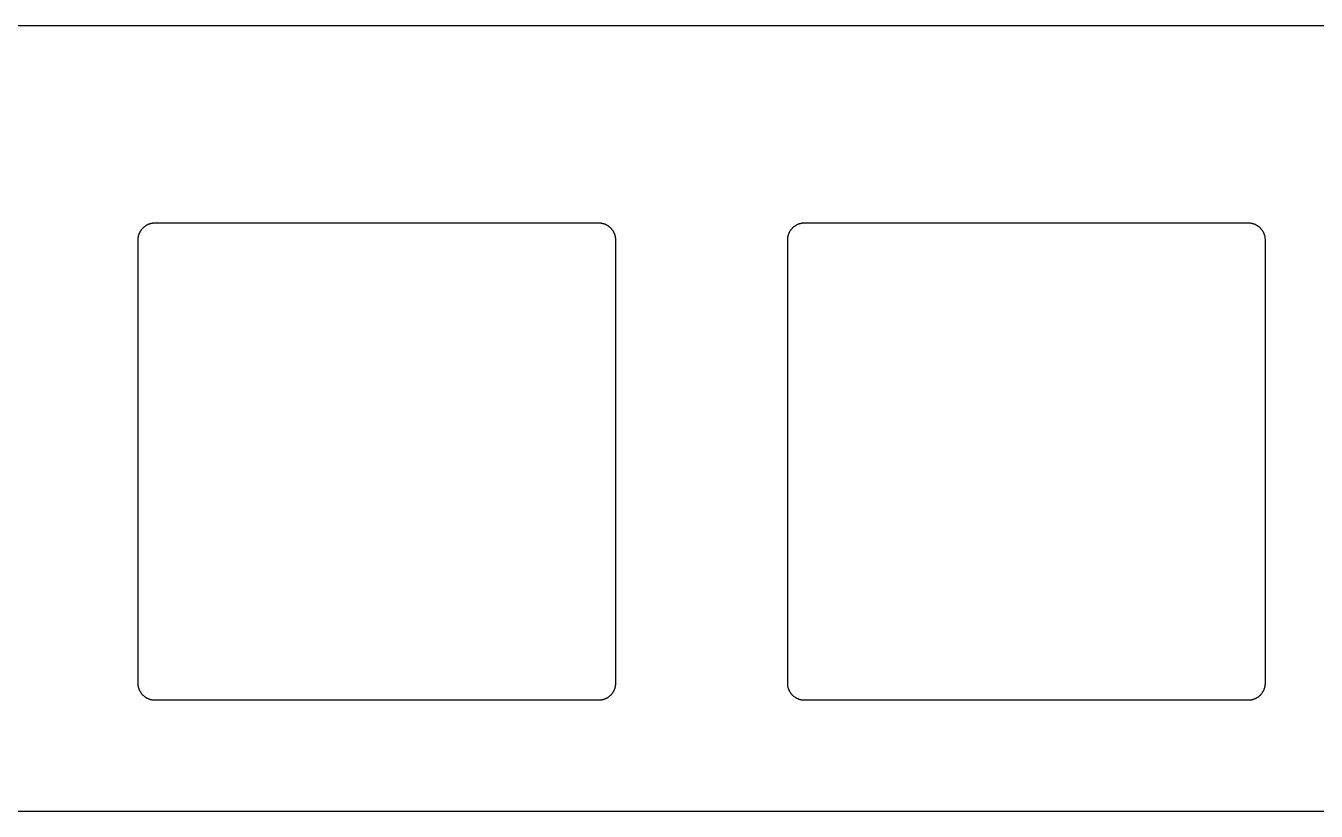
# Model space of a CAD drawing. Header units: millimetres. Extents: x 1057 to 1343, y -204 to -96.
# Drawn here: x 1170.66 to 1208.5, y -122.15 to -99.13 of the extents above; entities that cross this region are included whole.
import ezdxf

# ---------------------------------------------------------------- set-up
doc = ezdxf.new("R2010")
doc.units = ezdxf.units.MM
doc.layers.add('Layer 01', color=18, linetype='Continuous', true_color=0x000000)

msp = doc.modelspace()

# ---------------------------------------------------------------- linework, layer by layer
at = {"layer": 'Layer 01', "color": 0}
for p, q in [((1276.694, -99.125, 1.5), (1123.306, -99.125, 1.5)), ((1173.985, -105.216, 1.5), (1173.99, -105.204, 1.5)), ((1173.99, -105.204, 1.5), (1173.995, -105.193, 1.5)), ((1173.995, -105.193, 1.5), (1174, -105.182, 1.5)), ((1174, -105.182, 1.5), (1174.006, -105.17, 1.5)), ((1174.006, -105.17, 1.5), (1174.012, -105.159, 1.5)), ((1174.012, -105.159, 1.5), (1174.018, -105.148, 1.5)), ((1174.018, -105.148, 1.5), (1174.025, -105.137, 1.5)), ((1174.025, -105.137, 1.5), (1174.032, -105.126, 1.5)), ((1174.032, -105.126, 1.5), (1174.039, -105.116, 1.5)), ((1174.039, -105.116, 1.5), (1174.046, -105.105, 1.5)), ((1174.046, -105.105, 1.5), (1174.054, -105.095, 1.5)), ((1174.054, -105.095, 1.5), (1174.062, -105.085, 1.5)), ((1174.062, -105.085, 1.5), (1174.07, -105.075, 1.5)), ((1174.07, -105.075, 1.5), (1174.079, -105.065, 1.5)), ((1174.079, -105.065, 1.5), (1174.087, -105.056, 1.5)), ((1174.087, -105.056, 1.5), (1174.096, -105.046, 1.5)), ((1174.096, -105.046, 1.5), (1174.106, -105.037, 1.5)), ((1174.106, -105.037, 1.5), (1174.115, -105.029, 1.5)), ((1174.115, -105.029, 1.5), (1174.125, -105.02, 1.5)), ((1174.125, -105.02, 1.5), (1174.135, -105.012, 1.5)), ((1174.135, -105.012, 1.5), (1174.145, -105.004, 1.5)), ((1174.145, -105.004, 1.5), (1174.155, -104.996, 1.5)), ((1174.155, -104.996, 1.5), (1174.166, -104.989, 1.5)), ((1174.166, -104.989, 1.5), (1174.176, -104.982, 1.5)), ((1174.176, -104.982, 1.5), (1174.187, -104.975, 1.5)), ((1174.187, -104.975, 1.5), (1174.198, -104.968, 1.5)), ((1174.198, -104.968, 1.5), (1174.209, -104.962, 1.5)), ((1174.209, -104.962, 1.5), (1174.22, -104.956, 1.5)), ((1174.22, -104.956, 1.5), (1174.232, -104.95, 1.5)), ((1174.232, -104.95, 1.5), (1174.243, -104.945, 1.5)), ((1174.243, -104.945, 1.5), (1174.254, -104.94, 1.5)), ((1174.254, -104.94, 1.5), (1174.266, -104.935, 1.5)), ((1174.266, -104.935, 1.5), (1174.278, -104.931, 1.5)), ((1174.278, -104.931, 1.5), (1174.289, -104.927, 1.5)), ((1174.289, -104.927, 1.5), (1174.301, -104.923, 1.5)), ((1174.301, -104.923, 1.5), (1174.312, -104.919, 1.5)), ((1174.312, -104.919, 1.5), (1174.324, -104.916, 1.5)), ((1174.324, -104.916, 1.5), (1174.336, -104.913, 1.5)), ((1174.336, -104.913, 1.5), (1174.347, -104.911, 1.5)), ((1174.347, -104.911, 1.5), (1174.359, -104.908, 1.5)), ((1174.359, -104.908, 1.5), (1174.371, -104.906, 1.5)), ((1174.371, -104.906, 1.5), (1174.382, -104.905, 1.5)), ((1174.382, -104.905, 1.5), (1174.394, -104.903, 1.5)), ((1174.394, -104.903, 1.5), (1174.405, -104.902, 1.5)), ((1174.405, -104.902, 1.5), (1174.416, -104.901, 1.5)), ((1174.416, -104.901, 1.5), (1174.428, -104.9, 1.5)), ((1174.428, -104.9, 1.5), (1174.439, -104.9, 1.5)), ((1174.439, -104.9, 1.5), (1174.45, -104.9, 1.5)), ((1174.45, -104.9, 1.5), (1187.45, -104.9, 1.5)), ((1187.45, -104.9, 1.5), (1187.461, -104.9, 1.5)), ((1187.461, -104.9, 1.5), (1187.472, -104.9, 1.5)), ((1187.472, -104.9, 1.5), (1187.484, -104.901, 1.5)), ((1187.484, -104.901, 1.5), (1187.495, -104.902, 1.5)), ((1187.495, -104.902, 1.5), (1187.506, -104.903, 1.5)), ((1187.506, -104.903, 1.5), (1187.518, -104.905, 1.5)), ((1187.518, -104.905, 1.5), (1187.529, -104.906, 1.5)), ((1187.529, -104.906, 1.5), (1187.541, -104.908, 1.5)), ((1187.541, -104.908, 1.5), (1187.553, -104.911, 1.5)), ((1187.553, -104.911, 1.5), (1187.564, -104.913, 1.5)), ((1187.564, -104.913, 1.5), (1187.576, -104.916, 1.5)), ((1187.576, -104.916, 1.5), (1187.588, -104.919, 1.5)), ((1187.588, -104.919, 1.5), (1187.599, -104.923, 1.5)), ((1187.599, -104.923, 1.5), (1187.611, -104.927, 1.5)), ((1187.611, -104.927, 1.5), (1187.622, -104.931, 1.5)), ((1187.622, -104.931, 1.5), (1187.634, -104.935, 1.5)), ((1187.634, -104.935, 1.5), (1187.646, -104.94, 1.5)), ((1187.646, -104.94, 1.5), (1187.657, -104.945, 1.5)), ((1187.657, -104.945, 1.5), (1187.668, -104.95, 1.5)), ((1187.668, -104.95, 1.5), (1187.68, -104.956, 1.5)), ((1187.68, -104.956, 1.5), (1187.691, -104.962, 1.5)), ((1187.691, -104.962, 1.5), (1187.702, -104.968, 1.5)), ((1187.702, -104.968, 1.5), (1187.713, -104.975, 1.5)), ((1187.713, -104.975, 1.5), (1187.724, -104.982, 1.5)), ((1187.724, -104.982, 1.5), (1187.734, -104.989, 1.5)), ((1187.734, -104.989, 1.5), (1187.745, -104.996, 1.5)), ((1187.745, -104.996, 1.5), (1187.755, -105.004, 1.5)), ((1187.755, -105.004, 1.5), (1187.765, -105.012, 1.5)), ((1187.765, -105.012, 1.5), (1187.775, -105.02, 1.5)), ((1187.775, -105.02, 1.5), (1187.785, -105.029, 1.5)), ((1187.785, -105.029, 1.5), (1187.794, -105.037, 1.5)), ((1187.794, -105.037, 1.5), (1187.804, -105.046, 1.5)), ((1187.804, -105.046, 1.5), (1187.813, -105.056, 1.5)), ((1187.813, -105.056, 1.5), (1187.821, -105.065, 1.5)), ((1187.821, -105.065, 1.5), (1187.83, -105.075, 1.5)), ((1187.83, -105.075, 1.5), (1187.838, -105.085, 1.5)), ((1187.838, -105.085, 1.5), (1187.846, -105.095, 1.5)), ((1187.846, -105.095, 1.5), (1187.854, -105.105, 1.5)), ((1187.854, -105.105, 1.5), (1187.861, -105.116, 1.5)), ((1187.861, -105.116, 1.5), (1187.868, -105.126, 1.5)), ((1187.868, -105.126, 1.5), (1187.875, -105.137, 1.5)), ((1187.875, -105.137, 1.5), (1187.882, -105.148, 1.5)), ((1187.882, -105.148, 1.5), (1187.888, -105.159, 1.5)), ((1187.888, -105.159, 1.5), (1187.894, -105.17, 1.5)), ((1187.894, -105.17, 1.5), (1187.9, -105.182, 1.5)), ((1187.9, -105.182, 1.5), (1187.905, -105.193, 1.5)), ((1187.905, -105.193, 1.5), (1187.91, -105.204, 1.5)), ((1187.91, -105.204, 1.5), (1187.915, -105.216, 1.5)), ((1193.035, -105.216, 1.5), (1193.04, -105.204, 1.5)), ((1193.04, -105.204, 1.5), (1193.045, -105.193, 1.5)), ((1193.045, -105.193, 1.5), (1193.05, -105.182, 1.5)), ((1193.05, -105.182, 1.5), (1193.056, -105.17, 1.5)), ((1193.056, -105.17, 1.5), (1193.062, -105.159, 1.5)), ((1193.062, -105.159, 1.5), (1193.068, -105.148, 1.5)), ((1193.068, -105.148, 1.5), (1193.075, -105.137, 1.5)), ((1193.075, -105.137, 1.5), (1193.082, -105.126, 1.5)), ((1193.082, -105.126, 1.5), (1193.089, -105.116, 1.5)), ((1193.089, -105.116, 1.5), (1193.096, -105.105, 1.5)), ((1193.096, -105.105, 1.5), (1193.104, -105.095, 1.5)), ((1193.104, -105.095, 1.5), (1193.112, -105.085, 1.5)), ((1193.112, -105.085, 1.5), (1193.12, -105.075, 1.5)), ((1193.12, -105.075, 1.5), (1193.129, -105.065, 1.5)), ((1193.129, -105.065, 1.5), (1193.137, -105.056, 1.5)), ((1193.137, -105.056, 1.5), (1193.146, -105.046, 1.5)), ((1193.146, -105.046, 1.5), (1193.156, -105.037, 1.5)), ((1193.156, -105.037, 1.5), (1193.165, -105.029, 1.5)), ((1193.165, -105.029, 1.5), (1193.175, -105.02, 1.5)), ((1193.175, -105.02, 1.5), (1193.185, -105.012, 1.5)), ((1193.185, -105.012, 1.5), (1193.195, -105.004, 1.5)), ((1193.195, -105.004, 1.5), (1193.205, -104.996, 1.5)), ((1193.205, -104.996, 1.5), (1193.216, -104.989, 1.5)), ((1193.216, -104.989, 1.5), (1193.226, -104.982, 1.5)), ((1193.226, -104.982, 1.5), (1193.237, -104.975, 1.5)), ((1193.237, -104.975, 1.5), (1193.248, -104.968, 1.5)), ((1193.248, -104.968, 1.5), (1193.259, -104.962, 1.5)), ((1193.259, -104.962, 1.5), (1193.27, -104.956, 1.5)), ((1193.27, -104.956, 1.5), (1193.282, -104.95, 1.5)), ((1193.282, -104.95, 1.5), (1193.293, -104.945, 1.5)), ((1193.293, -104.945, 1.5), (1193.304, -104.94, 1.5)), ((1193.304, -104.94, 1.5), (1193.316, -104.935, 1.5)), ((1193.316, -104.935, 1.5), (1193.328, -104.931, 1.5)), ((1193.328, -104.931, 1.5), (1193.339, -104.927, 1.5)), ((1193.339, -104.927, 1.5), (1193.351, -104.923, 1.5)), ((1193.351, -104.923, 1.5), (1193.362, -104.919, 1.5)), ((1193.362, -104.919, 1.5), (1193.374, -104.916, 1.5)), ((1193.374, -104.916, 1.5), (1193.386, -104.913, 1.5)), ((1193.386, -104.913, 1.5), (1193.397, -104.911, 1.5)), ((1193.397, -104.911, 1.5), (1193.409, -104.908, 1.5)), ((1193.409, -104.908, 1.5), (1193.421, -104.906, 1.5)), ((1193.421, -104.906, 1.5), (1193.432, -104.905, 1.5)), ((1193.432, -104.905, 1.5), (1193.444, -104.903, 1.5)), ((1193.444, -104.903, 1.5), (1193.455, -104.902, 1.5)), ((1193.455, -104.902, 1.5), (1193.466, -104.901, 1.5)), ((1193.466, -104.901, 1.5), (1193.478, -104.9, 1.5)), ((1193.478, -104.9, 1.5), (1193.489, -104.9, 1.5)), ((1193.489, -104.9, 1.5), (1193.5, -104.9, 1.5)), ((1193.5, -104.9, 1.5), (1206.5, -104.9, 1.5)), ((1206.5, -104.9, 1.5), (1206.511, -104.9, 1.5)), ((1206.511, -104.9, 1.5), (1206.522, -104.9, 1.5)), ((1206.522, -104.9, 1.5), (1206.534, -104.901, 1.5)), ((1206.534, -104.901, 1.5), (1206.545, -104.902, 1.5)), ((1206.545, -104.902, 1.5), (1206.556, -104.903, 1.5)), ((1206.556, -104.903, 1.5), (1206.568, -104.905, 1.5)), ((1206.568, -104.905, 1.5), (1206.579, -104.906, 1.5)), ((1206.579, -104.906, 1.5), (1206.591, -104.908, 1.5)), ((1206.591, -104.908, 1.5), (1206.603, -104.911, 1.5)), ((1206.603, -104.911, 1.5), (1206.614, -104.913, 1.5)), ((1206.614, -104.913, 1.5), (1206.626, -104.916, 1.5)), ((1206.626, -104.916, 1.5), (1206.638, -104.919, 1.5)), ((1206.638, -104.919, 1.5), (1206.649, -104.923, 1.5)), ((1206.649, -104.923, 1.5), (1206.661, -104.927, 1.5)), ((1206.661, -104.927, 1.5), (1206.672, -104.931, 1.5)), ((1206.672, -104.931, 1.5), (1206.684, -104.935, 1.5)), ((1206.684, -104.935, 1.5), (1206.696, -104.94, 1.5)), ((1206.696, -104.94, 1.5), (1206.707, -104.945, 1.5)), ((1206.707, -104.945, 1.5), (1206.718, -104.95, 1.5)), ((1206.718, -104.95, 1.5), (1206.73, -104.956, 1.5)), ((1206.73, -104.956, 1.5), (1206.741, -104.962, 1.5)), ((1206.741, -104.962, 1.5), (1206.752, -104.968, 1.5)), ((1206.752, -104.968, 1.5), (1206.763, -104.975, 1.5)), ((1206.763, -104.975, 1.5), (1206.774, -104.982, 1.5)), ((1206.774, -104.982, 1.5), (1206.784, -104.989, 1.5)), ((1206.784, -104.989, 1.5), (1206.795, -104.996, 1.5)), ((1206.795, -104.996, 1.5), (1206.805, -105.004, 1.5)), ((1206.805, -105.004, 1.5), (1206.815, -105.012, 1.5)), ((1206.815, -105.012, 1.5), (1206.825, -105.02, 1.5)), ((1206.825, -105.02, 1.5), (1206.835, -105.029, 1.5)), ((1206.835, -105.029, 1.5), (1206.844, -105.037, 1.5)), ((1206.844, -105.037, 1.5), (1206.854, -105.046, 1.5)), ((1206.854, -105.046, 1.5), (1206.863, -105.056, 1.5)), ((1206.863, -105.056, 1.5), (1206.871, -105.065, 1.5)), ((1206.871, -105.065, 1.5), (1206.88, -105.075, 1.5)), ((1206.88, -105.075, 1.5), (1206.888, -105.085, 1.5)), ((1206.888, -105.085, 1.5), (1206.896, -105.095, 1.5)), ((1206.896, -105.095, 1.5), (1206.904, -105.105, 1.5)), ((1206.904, -105.105, 1.5), (1206.911, -105.116, 1.5)), ((1206.911, -105.116, 1.5), (1206.918, -105.126, 1.5)), ((1206.918, -105.126, 1.5), (1206.925, -105.137, 1.5)), ((1206.925, -105.137, 1.5), (1206.932, -105.148, 1.5)), ((1206.932, -105.148, 1.5), (1206.938, -105.159, 1.5)), ((1206.938, -105.159, 1.5), (1206.944, -105.17, 1.5)), ((1206.944, -105.17, 1.5), (1206.95, -105.182, 1.5)), ((1206.95, -105.182, 1.5), (1206.955, -105.193, 1.5)), ((1206.955, -105.193, 1.5), (1206.96, -105.204, 1.5)), ((1206.96, -105.204, 1.5), (1206.965, -105.216, 1.5)), ((1173.95, -105.378, 1.5), (1173.951, -105.366, 1.5)), ((1173.95, -105.389, 1.5), (1173.95, -105.378, 1.5)), ((1173.95, -105.4, 1.5), (1173.95, -105.389, 1.5)), ((1173.95, -118.4, 1.5), (1173.95, -105.4, 1.5)), ((1173.951, -105.366, 1.5), (1173.952, -105.355, 1.5)), ((1173.952, -105.355, 1.5), (1173.953, -105.344, 1.5)), ((1173.953, -105.344, 1.5), (1173.955, -105.332, 1.5)), ((1173.955, -105.332, 1.5), (1173.956, -105.321, 1.5)), ((1173.956, -105.321, 1.5), (1173.958, -105.309, 1.5)), ((1173.958, -105.309, 1.5), (1173.961, -105.297, 1.5)), ((1173.961, -105.297, 1.5), (1173.963, -105.286, 1.5)), ((1173.963, -105.286, 1.5), (1173.966, -105.274, 1.5)), ((1173.966, -105.274, 1.5), (1173.969, -105.262, 1.5)), ((1173.969, -105.262, 1.5), (1173.973, -105.251, 1.5)), ((1173.973, -105.251, 1.5), (1173.977, -105.239, 1.5)), ((1173.977, -105.239, 1.5), (1173.981, -105.228, 1.5)), ((1173.981, -105.228, 1.5), (1173.985, -105.216, 1.5)), ((1187.915, -105.216, 1.5), (1187.919, -105.228, 1.5)), ((1187.919, -105.228, 1.5), (1187.923, -105.239, 1.5)), ((1187.923, -105.239, 1.5), (1187.927, -105.251, 1.5)), ((1187.927, -105.251, 1.5), (1187.931, -105.262, 1.5)), ((1187.931, -105.262, 1.5), (1187.934, -105.274, 1.5)), ((1187.934, -105.274, 1.5), (1187.937, -105.286, 1.5)), ((1187.937, -105.286, 1.5), (1187.939, -105.297, 1.5)), ((1187.939, -105.297, 1.5), (1187.942, -105.309, 1.5)), ((1187.942, -105.309, 1.5), (1187.944, -105.321, 1.5)), ((1187.944, -105.321, 1.5), (1187.945, -105.332, 1.5)), ((1187.945, -105.332, 1.5), (1187.947, -105.344, 1.5)), ((1187.947, -105.344, 1.5), (1187.948, -105.355, 1.5)), ((1187.948, -105.355, 1.5), (1187.949, -105.366, 1.5)), ((1187.949, -105.366, 1.5), (1187.95, -105.378, 1.5)), ((1187.95, -105.378, 1.5), (1187.95, -105.389, 1.5)), ((1187.95, -105.389, 1.5), (1187.95, -105.4, 1.5)), ((1187.95, -105.4, 1.5), (1187.95, -118.4, 1.5)), ((1193, -105.378, 1.5), (1193.001, -105.366, 1.5)), ((1193, -105.389, 1.5), (1193, -105.378, 1.5)), ((1193, -105.4, 1.5), (1193, -105.389, 1.5)), ((1193, -118.4, 1.5), (1193, -105.4, 1.5)), ((1193.001, -105.366, 1.5), (1193.002, -105.355, 1.5)), ((1193.002, -105.355, 1.5), (1193.003, -105.344, 1.5)), ((1193.003, -105.344, 1.5), (1193.005, -105.332, 1.5)), ((1193.005, -105.332, 1.5), (1193.006, -105.321, 1.5)), ((1193.006, -105.321, 1.5), (1193.008, -105.309, 1.5)), ((1193.008, -105.309, 1.5), (1193.011, -105.297, 1.5)), ((1193.011, -105.297, 1.5), (1193.013, -105.286, 1.5)), ((1193.013, -105.286, 1.5), (1193.016, -105.274, 1.5)), ((1193.016, -105.274, 1.5), (1193.019, -105.262, 1.5)), ((1193.019, -105.262, 1.5), (1193.023, -105.251, 1.5)), ((1193.023, -105.251, 1.5), (1193.027, -105.239, 1.5)), ((1193.027, -105.239, 1.5), (1193.031, -105.228, 1.5)), ((1193.031, -105.228, 1.5), (1193.035, -105.216, 1.5)), ((1206.965, -105.216, 1.5), (1206.969, -105.228, 1.5)), ((1206.969, -105.228, 1.5), (1206.973, -105.239, 1.5)), ((1206.973, -105.239, 1.5), (1206.977, -105.251, 1.5)), ((1206.977, -105.251, 1.5), (1206.981, -105.262, 1.5)), ((1206.981, -105.262, 1.5), (1206.984, -105.274, 1.5)), ((1206.984, -105.274, 1.5), (1206.987, -105.286, 1.5)), ((1206.987, -105.286, 1.5), (1206.989, -105.297, 1.5)), ((1206.989, -105.297, 1.5), (1206.992, -105.309, 1.5)), ((1206.992, -105.309, 1.5), (1206.994, -105.321, 1.5)), ((1206.994, -105.321, 1.5), (1206.995, -105.332, 1.5)), ((1206.995, -105.332, 1.5), (1206.997, -105.344, 1.5)), ((1206.997, -105.344, 1.5), (1206.998, -105.355, 1.5)), ((1206.998, -105.355, 1.5), (1206.999, -105.366, 1.5)), ((1206.999, -105.366, 1.5), (1207, -105.378, 1.5)), ((1207, -105.378, 1.5), (1207, -105.389, 1.5)), ((1207, -105.389, 1.5), (1207, -105.4, 1.5)), ((1207, -105.4, 1.5), (1207, -118.4, 1.5)), ((1173.95, -118.411, 1.5), (1173.95, -118.4, 1.5)), ((1173.95, -118.422, 1.5), (1173.95, -118.411, 1.5)), ((1173.951, -118.434, 1.5), (1173.95, -118.422, 1.5)), ((1173.952, -118.445, 1.5), (1173.951, -118.434, 1.5)), ((1173.953, -118.456, 1.5), (1173.952, -118.445, 1.5)), ((1187.948, -118.445, 1.5), (1187.947, -118.456, 1.5)), ((1187.949, -118.434, 1.5), (1187.948, -118.445, 1.5)), ((1187.95, -118.422, 1.5), (1187.949, -118.434, 1.5)), ((1187.95, -118.4, 1.5), (1187.95, -118.411, 1.5)), ((1187.95, -118.411, 1.5), (1187.95, -118.422, 1.5)), ((1193, -118.411, 1.5), (1193, -118.4, 1.5)), ((1193, -118.422, 1.5), (1193, -118.411, 1.5)), ((1193.001, -118.434, 1.5), (1193, -118.422, 1.5)), ((1193.002, -118.445, 1.5), (1193.001, -118.434, 1.5)), ((1193.003, -118.456, 1.5), (1193.002, -118.445, 1.5)), ((1206.998, -118.445, 1.5), (1206.997, -118.456, 1.5)), ((1206.999, -118.434, 1.5), (1206.998, -118.445, 1.5)), ((1207, -118.422, 1.5), (1206.999, -118.434, 1.5)), ((1207, -118.4, 1.5), (1207, -118.411, 1.5)), ((1207, -118.411, 1.5), (1207, -118.422, 1.5)), ((1173.955, -118.468, 1.5), (1173.953, -118.456, 1.5)), ((1173.956, -118.479, 1.5), (1173.955, -118.468, 1.5)), ((1173.958, -118.491, 1.5), (1173.956, -118.479, 1.5)), ((1173.961, -118.503, 1.5), (1173.958, -118.491, 1.5)), ((1173.963, -118.514, 1.5), (1173.961, -118.503, 1.5)), ((1173.966, -118.526, 1.5), (1173.963, -118.514, 1.5)), ((1173.969, -118.538, 1.5), (1173.966, -118.526, 1.5)), ((1173.973, -118.549, 1.5), (1173.969, -118.538, 1.5)), ((1173.977, -118.561, 1.5), (1173.973, -118.549, 1.5)), ((1173.981, -118.572, 1.5), (1173.977, -118.561, 1.5)), ((1173.985, -118.584, 1.5), (1173.981, -118.572, 1.5)), ((1173.99, -118.596, 1.5), (1173.985, -118.584, 1.5)), ((1173.995, -118.607, 1.5), (1173.99, -118.596, 1.5)), ((1174, -118.618, 1.5), (1173.995, -118.607, 1.5)), ((1174.006, -118.63, 1.5), (1174, -118.618, 1.5)), ((1174.012, -118.641, 1.5), (1174.006, -118.63, 1.5)), ((1174.018, -118.652, 1.5), (1174.012, -118.641, 1.5)), ((1174.025, -118.663, 1.5), (1174.018, -118.652, 1.5)), ((1174.032, -118.674, 1.5), (1174.025, -118.663, 1.5)), ((1174.039, -118.684, 1.5), (1174.032, -118.674, 1.5)), ((1174.046, -118.695, 1.5), (1174.039, -118.684, 1.5)), ((1174.054, -118.705, 1.5), (1174.046, -118.695, 1.5)), ((1174.062, -118.715, 1.5), (1174.054, -118.705, 1.5)), ((1174.07, -118.725, 1.5), (1174.062, -118.715, 1.5)), ((1174.079, -118.735, 1.5), (1174.07, -118.725, 1.5)), ((1174.087, -118.744, 1.5), (1174.079, -118.735, 1.5)), ((1174.096, -118.754, 1.5), (1174.087, -118.744, 1.5)), ((1174.106, -118.763, 1.5), (1174.096, -118.754, 1.5)), ((1174.115, -118.771, 1.5), (1174.106, -118.763, 1.5)), ((1174.125, -118.78, 1.5), (1174.115, -118.771, 1.5)), ((1174.135, -118.788, 1.5), (1174.125, -118.78, 1.5)), ((1174.145, -118.796, 1.5), (1174.135, -118.788, 1.5)), ((1174.155, -118.804, 1.5), (1174.145, -118.796, 1.5)), ((1174.166, -118.811, 1.5), (1174.155, -118.804, 1.5)), ((1174.176, -118.818, 1.5), (1174.166, -118.811, 1.5)), ((1174.187, -118.825, 1.5), (1174.176, -118.818, 1.5)), ((1174.198, -118.832, 1.5), (1174.187, -118.825, 1.5)), ((1187.713, -118.825, 1.5), (1187.702, -118.832, 1.5)), ((1187.724, -118.818, 1.5), (1187.713, -118.825, 1.5)), ((1187.734, -118.811, 1.5), (1187.724, -118.818, 1.5)), ((1187.745, -118.804, 1.5), (1187.734, -118.811, 1.5)), ((1187.755, -118.796, 1.5), (1187.745, -118.804, 1.5)), ((1187.765, -118.788, 1.5), (1187.755, -118.796, 1.5)), ((1187.775, -118.78, 1.5), (1187.765, -118.788, 1.5)), ((1187.785, -118.771, 1.5), (1187.775, -118.78, 1.5)), ((1187.794, -118.763, 1.5), (1187.785, -118.771, 1.5)), ((1187.804, -118.754, 1.5), (1187.794, -118.763, 1.5)), ((1187.813, -118.744, 1.5), (1187.804, -118.754, 1.5)), ((1187.821, -118.735, 1.5), (1187.813, -118.744, 1.5)), ((1187.83, -118.725, 1.5), (1187.821, -118.735, 1.5)), ((1187.838, -118.715, 1.5), (1187.83, -118.725, 1.5)), ((1187.846, -118.705, 1.5), (1187.838, -118.715, 1.5)), ((1187.854, -118.695, 1.5), (1187.846, -118.705, 1.5)), ((1187.861, -118.684, 1.5), (1187.854, -118.695, 1.5)), ((1187.868, -118.674, 1.5), (1187.861, -118.684, 1.5)), ((1187.875, -118.663, 1.5), (1187.868, -118.674, 1.5)), ((1187.882, -118.652, 1.5), (1187.875, -118.663, 1.5)), ((1187.888, -118.641, 1.5), (1187.882, -118.652, 1.5)), ((1187.894, -118.63, 1.5), (1187.888, -118.641, 1.5)), ((1187.9, -118.618, 1.5), (1187.894, -118.63, 1.5)), ((1187.905, -118.607, 1.5), (1187.9, -118.618, 1.5)), ((1187.91, -118.596, 1.5), (1187.905, -118.607, 1.5)), ((1187.915, -118.584, 1.5), (1187.91, -118.596, 1.5)), ((1187.919, -118.572, 1.5), (1187.915, -118.584, 1.5)), ((1187.923, -118.561, 1.5), (1187.919, -118.572, 1.5)), ((1187.927, -118.549, 1.5), (1187.923, -118.561, 1.5)), ((1187.931, -118.538, 1.5), (1187.927, -118.549, 1.5)), ((1187.934, -118.526, 1.5), (1187.931, -118.538, 1.5)), ((1187.937, -118.514, 1.5), (1187.934, -118.526, 1.5)), ((1187.939, -118.503, 1.5), (1187.937, -118.514, 1.5)), ((1187.942, -118.491, 1.5), (1187.939, -118.503, 1.5)), ((1187.944, -118.479, 1.5), (1187.942, -118.491, 1.5)), ((1187.945, -118.468, 1.5), (1187.944, -118.479, 1.5)), ((1187.947, -118.456, 1.5), (1187.945, -118.468, 1.5)), ((1193.005, -118.468, 1.5), (1193.003, -118.456, 1.5)), ((1193.006, -118.479, 1.5), (1193.005, -118.468, 1.5)), ((1193.008, -118.491, 1.5), (1193.006, -118.479, 1.5)), ((1193.011, -118.503, 1.5), (1193.008, -118.491, 1.5)), ((1193.013, -118.514, 1.5), (1193.011, -118.503, 1.5)), ((1193.016, -118.526, 1.5), (1193.013, -118.514, 1.5)), ((1193.019, -118.538, 1.5), (1193.016, -118.526, 1.5)), ((1193.023, -118.549, 1.5), (1193.019, -118.538, 1.5)), ((1193.027, -118.561, 1.5), (1193.023, -118.549, 1.5)), ((1193.031, -118.572, 1.5), (1193.027, -118.561, 1.5)), ((1193.035, -118.584, 1.5), (1193.031, -118.572, 1.5)), ((1193.04, -118.596, 1.5), (1193.035, -118.584, 1.5)), ((1193.045, -118.607, 1.5), (1193.04, -118.596, 1.5)), ((1193.05, -118.618, 1.5), (1193.045, -118.607, 1.5)), ((1193.056, -118.63, 1.5), (1193.05, -118.618, 1.5)), ((1193.062, -118.641, 1.5), (1193.056, -118.63, 1.5)), ((1193.068, -118.652, 1.5), (1193.062, -118.641, 1.5)), ((1193.075, -118.663, 1.5), (1193.068, -118.652, 1.5)), ((1193.082, -118.674, 1.5), (1193.075, -118.663, 1.5)), ((1193.089, -118.684, 1.5), (1193.082, -118.674, 1.5)), ((1193.096, -118.695, 1.5), (1193.089, -118.684, 1.5)), ((1193.104, -118.705, 1.5), (1193.096, -118.695, 1.5)), ((1193.112, -118.715, 1.5), (1193.104, -118.705, 1.5)), ((1193.12, -118.725, 1.5), (1193.112, -118.715, 1.5)), ((1193.129, -118.735, 1.5), (1193.12, -118.725, 1.5)), ((1193.137, -118.744, 1.5), (1193.129, -118.735, 1.5)), ((1193.146, -118.754, 1.5), (1193.137, -118.744, 1.5)), ((1193.156, -118.763, 1.5), (1193.146, -118.754, 1.5)), ((1193.165, -118.771, 1.5), (1193.156, -118.763, 1.5)), ((1193.175, -118.78, 1.5), (1193.165, -118.771, 1.5)), ((1193.185, -118.788, 1.5), (1193.175, -118.78, 1.5)), ((1193.195, -118.796, 1.5), (1193.185, -118.788, 1.5)), ((1193.205, -118.804, 1.5), (1193.195, -118.796, 1.5)), ((1193.216, -118.811, 1.5), (1193.205, -118.804, 1.5)), ((1193.226, -118.818, 1.5), (1193.216, -118.811, 1.5)), ((1193.237, -118.825, 1.5), (1193.226, -118.818, 1.5)), ((1193.248, -118.832, 1.5), (1193.237, -118.825, 1.5)), ((1206.763, -118.825, 1.5), (1206.752, -118.832, 1.5)), ((1206.774, -118.818, 1.5), (1206.763, -118.825, 1.5)), ((1206.784, -118.811, 1.5), (1206.774, -118.818, 1.5)), ((1206.795, -118.804, 1.5), (1206.784, -118.811, 1.5)), ((1206.805, -118.796, 1.5), (1206.795, -118.804, 1.5)), ((1206.815, -118.788, 1.5), (1206.805, -118.796, 1.5)), ((1206.825, -118.78, 1.5), (1206.815, -118.788, 1.5)), ((1206.835, -118.771, 1.5), (1206.825, -118.78, 1.5)), ((1206.844, -118.763, 1.5), (1206.835, -118.771, 1.5)), ((1206.854, -118.754, 1.5), (1206.844, -118.763, 1.5)), ((1206.863, -118.744, 1.5), (1206.854, -118.754, 1.5)), ((1206.871, -118.735, 1.5), (1206.863, -118.744, 1.5)), ((1206.88, -118.725, 1.5), (1206.871, -118.735, 1.5)), ((1206.888, -118.715, 1.5), (1206.88, -118.725, 1.5)), ((1206.896, -118.705, 1.5), (1206.888, -118.715, 1.5)), ((1206.904, -118.695, 1.5), (1206.896, -118.705, 1.5)), ((1206.911, -118.684, 1.5), (1206.904, -118.695, 1.5)), ((1206.918, -118.674, 1.5), (1206.911, -118.684, 1.5)), ((1206.925, -118.663, 1.5), (1206.918, -118.674, 1.5)), ((1206.932, -118.652, 1.5), (1206.925, -118.663, 1.5)), ((1206.938, -118.641, 1.5), (1206.932, -118.652, 1.5)), ((1206.944, -118.63, 1.5), (1206.938, -118.641, 1.5)), ((1206.95, -118.618, 1.5), (1206.944, -118.63, 1.5)), ((1206.955, -118.607, 1.5), (1206.95, -118.618, 1.5)), ((1206.96, -118.596, 1.5), (1206.955, -118.607, 1.5)), ((1206.965, -118.584, 1.5), (1206.96, -118.596, 1.5)), ((1206.969, -118.572, 1.5), (1206.965, -118.584, 1.5)), ((1206.973, -118.561, 1.5), (1206.969, -118.572, 1.5)), ((1206.977, -118.549, 1.5), (1206.973, -118.561, 1.5)), ((1206.981, -118.538, 1.5), (1206.977, -118.549, 1.5)), ((1206.984, -118.526, 1.5), (1206.981, -118.538, 1.5)), ((1206.987, -118.514, 1.5), (1206.984, -118.526, 1.5)), ((1206.989, -118.503, 1.5), (1206.987, -118.514, 1.5)), ((1206.992, -118.491, 1.5), (1206.989, -118.503, 1.5)), ((1206.994, -118.479, 1.5), (1206.992, -118.491, 1.5)), ((1206.995, -118.468, 1.5), (1206.994, -118.479, 1.5)), ((1206.997, -118.456, 1.5), (1206.995, -118.468, 1.5)), ((1174.209, -118.838, 1.5), (1174.198, -118.832, 1.5)), ((1174.22, -118.844, 1.5), (1174.209, -118.838, 1.5)), ((1174.232, -118.85, 1.5), (1174.22, -118.844, 1.5)), ((1174.243, -118.855, 1.5), (1174.232, -118.85, 1.5)), ((1174.254, -118.86, 1.5), (1174.243, -118.855, 1.5)), ((1174.266, -118.865, 1.5), (1174.254, -118.86, 1.5)), ((1174.278, -118.869, 1.5), (1174.266, -118.865, 1.5)), ((1174.289, -118.873, 1.5), (1174.278, -118.869, 1.5)), ((1174.301, -118.877, 1.5), (1174.289, -118.873, 1.5)), ((1174.312, -118.881, 1.5), (1174.301, -118.877, 1.5)), ((1174.324, -118.884, 1.5), (1174.312, -118.881, 1.5)), ((1174.336, -118.887, 1.5), (1174.324, -118.884, 1.5)), ((1174.347, -118.889, 1.5), (1174.336, -118.887, 1.5)), ((1174.359, -118.892, 1.5), (1174.347, -118.889, 1.5)), ((1174.371, -118.894, 1.5), (1174.359, -118.892, 1.5)), ((1174.382, -118.895, 1.5), (1174.371, -118.894, 1.5)), ((1174.394, -118.897, 1.5), (1174.382, -118.895, 1.5)), ((1174.405, -118.898, 1.5), (1174.394, -118.897, 1.5)), ((1174.416, -118.899, 1.5), (1174.405, -118.898, 1.5)), ((1174.428, -118.9, 1.5), (1174.416, -118.899, 1.5)), ((1174.439, -118.9, 1.5), (1174.428, -118.9, 1.5)), ((1174.45, -118.9, 1.5), (1174.439, -118.9, 1.5)), ((1187.45, -118.9, 1.5), (1174.45, -118.9, 1.5)), ((1187.461, -118.9, 1.5), (1187.45, -118.9, 1.5)), ((1187.472, -118.9, 1.5), (1187.461, -118.9, 1.5)), ((1187.484, -118.899, 1.5), (1187.472, -118.9, 1.5)), ((1187.495, -118.898, 1.5), (1187.484, -118.899, 1.5)), ((1187.506, -118.897, 1.5), (1187.495, -118.898, 1.5)), ((1187.518, -118.895, 1.5), (1187.506, -118.897, 1.5)), ((1187.529, -118.894, 1.5), (1187.518, -118.895, 1.5)), ((1187.541, -118.892, 1.5), (1187.529, -118.894, 1.5)), ((1187.553, -118.889, 1.5), (1187.541, -118.892, 1.5)), ((1187.564, -118.887, 1.5), (1187.553, -118.889, 1.5)), ((1187.576, -118.884, 1.5), (1187.564, -118.887, 1.5)), ((1187.588, -118.881, 1.5), (1187.576, -118.884, 1.5)), ((1187.599, -118.877, 1.5), (1187.588, -118.881, 1.5)), ((1187.611, -118.873, 1.5), (1187.599, -118.877, 1.5)), ((1187.622, -118.869, 1.5), (1187.611, -118.873, 1.5)), ((1187.634, -118.865, 1.5), (1187.622, -118.869, 1.5)), ((1187.646, -118.86, 1.5), (1187.634, -118.865, 1.5)), ((1187.657, -118.855, 1.5), (1187.646, -118.86, 1.5)), ((1187.668, -118.85, 1.5), (1187.657, -118.855, 1.5)), ((1187.68, -118.844, 1.5), (1187.668, -118.85, 1.5)), ((1187.691, -118.838, 1.5), (1187.68, -118.844, 1.5)), ((1187.702, -118.832, 1.5), (1187.691, -118.838, 1.5)), ((1193.259, -118.838, 1.5), (1193.248, -118.832, 1.5)), ((1193.27, -118.844, 1.5), (1193.259, -118.838, 1.5)), ((1193.282, -118.85, 1.5), (1193.27, -118.844, 1.5)), ((1193.293, -118.855, 1.5), (1193.282, -118.85, 1.5)), ((1193.304, -118.86, 1.5), (1193.293, -118.855, 1.5)), ((1193.316, -118.865, 1.5), (1193.304, -118.86, 1.5)), ((1193.328, -118.869, 1.5), (1193.316, -118.865, 1.5)), ((1193.339, -118.873, 1.5), (1193.328, -118.869, 1.5)), ((1193.351, -118.877, 1.5), (1193.339, -118.873, 1.5)), ((1193.362, -118.881, 1.5), (1193.351, -118.877, 1.5)), ((1193.374, -118.884, 1.5), (1193.362, -118.881, 1.5)), ((1193.386, -118.887, 1.5), (1193.374, -118.884, 1.5)), ((1193.397, -118.889, 1.5), (1193.386, -118.887, 1.5)), ((1193.409, -118.892, 1.5), (1193.397, -118.889, 1.5)), ((1193.421, -118.894, 1.5), (1193.409, -118.892, 1.5)), ((1193.432, -118.895, 1.5), (1193.421, -118.894, 1.5)), ((1193.444, -118.897, 1.5), (1193.432, -118.895, 1.5)), ((1193.455, -118.898, 1.5), (1193.444, -118.897, 1.5)), ((1193.466, -118.899, 1.5), (1193.455, -118.898, 1.5)), ((1193.478, -118.9, 1.5), (1193.466, -118.899, 1.5)), ((1193.489, -118.9, 1.5), (1193.478, -118.9, 1.5)), ((1193.5, -118.9, 1.5), (1193.489, -118.9, 1.5)), ((1206.5, -118.9, 1.5), (1193.5, -118.9, 1.5)), ((1206.511, -118.9, 1.5), (1206.5, -118.9, 1.5)), ((1206.522, -118.9, 1.5), (1206.511, -118.9, 1.5)), ((1206.534, -118.899, 1.5), (1206.522, -118.9, 1.5)), ((1206.545, -118.898, 1.5), (1206.534, -118.899, 1.5)), ((1206.556, -118.897, 1.5), (1206.545, -118.898, 1.5)), ((1206.568, -118.895, 1.5), (1206.556, -118.897, 1.5)), ((1206.579, -118.894, 1.5), (1206.568, -118.895, 1.5)), ((1206.591, -118.892, 1.5), (1206.579, -118.894, 1.5)), ((1206.603, -118.889, 1.5), (1206.591, -118.892, 1.5)), ((1206.614, -118.887, 1.5), (1206.603, -118.889, 1.5)), ((1206.626, -118.884, 1.5), (1206.614, -118.887, 1.5)), ((1206.638, -118.881, 1.5), (1206.626, -118.884, 1.5)), ((1206.649, -118.877, 1.5), (1206.638, -118.881, 1.5)), ((1206.661, -118.873, 1.5), (1206.649, -118.877, 1.5)), ((1206.672, -118.869, 1.5), (1206.661, -118.873, 1.5)), ((1206.684, -118.865, 1.5), (1206.672, -118.869, 1.5)), ((1206.696, -118.86, 1.5), (1206.684, -118.865, 1.5)), ((1206.707, -118.855, 1.5), (1206.696, -118.86, 1.5)), ((1206.718, -118.85, 1.5), (1206.707, -118.855, 1.5)), ((1206.73, -118.844, 1.5), (1206.718, -118.85, 1.5)), ((1206.741, -118.838, 1.5), (1206.73, -118.844, 1.5)), ((1206.752, -118.832, 1.5), (1206.741, -118.838, 1.5)), ((1086.925, -122.15, 1.5), (1313.075, -122.15, 1.5))]:
    msp.add_line(p, q, dxfattribs=at)

doc.saveas('drawing.dxf')
